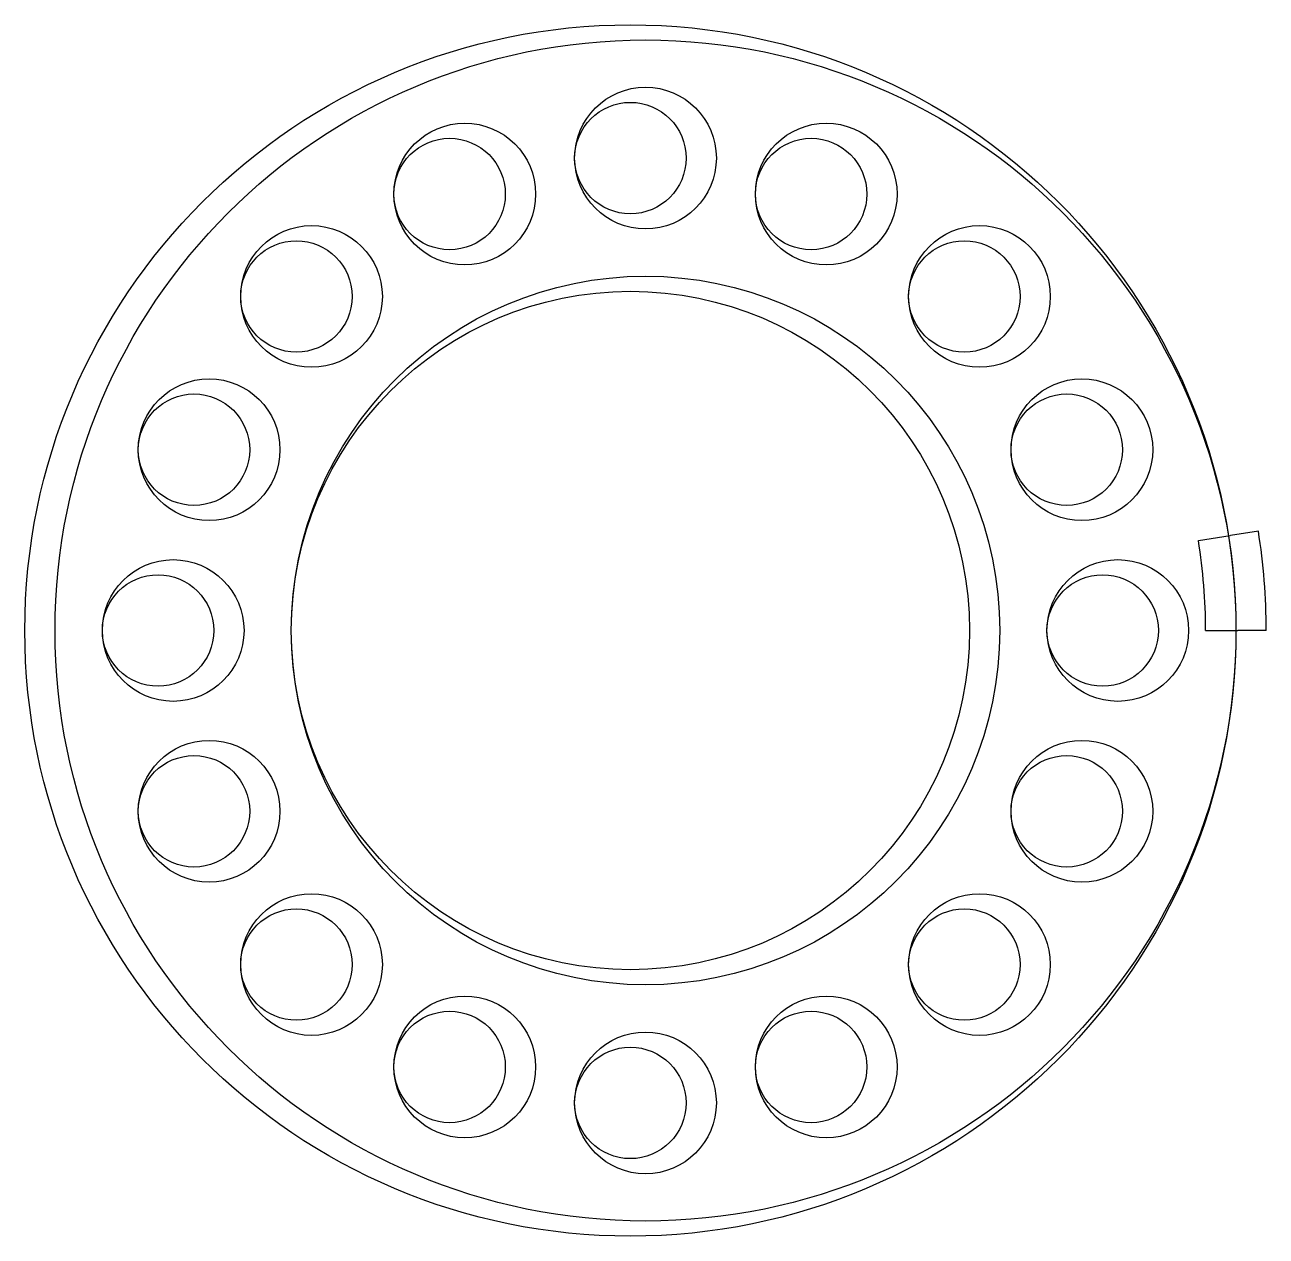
# Model space of a CAD drawing. Header units: metres. Extents: x -40 to 42, y -40 to 40.
import ezdxf

# ---------------------------------------------------------------- set-up
doc = ezdxf.new("R2010")
doc.units = ezdxf.units.M

msp = doc.modelspace()

# ---------------------------------------------------------------- linework, layer by layer
for p, q in [((41.483, 6.57), (39.635, 6.278)), ((42, 0), (40.129, 0))]:
    msp.add_line(p, q)
at = {"color": 4}
for p, q in [((37.521, 5.935), (39.622, 6.277)), ((38, 0), (40.129, 0))]:
    msp.add_line(p, q, dxfattribs=at)
at = {"color": 0}
msp.add_circle((0, 0), 40, dxfattribs=at)
at = {"color": 4}
for centre, radius in [((1, 0), 39), ((1, 31.2), 4.68), ((-10.94, 28.825), 4.68), ((12.94, 28.825), 4.68), ((-21.062, 22.062), 4.68), ((23.062, 22.062), 4.68), ((1, 0), 23.4), ((-27.825, 11.94), 4.68), ((29.825, 11.94), 4.68), ((-30.2, 0), 4.68), ((32.2, 0), 4.68), ((-27.825, -11.94), 4.68), ((29.825, -11.94), 4.68), ((-21.062, -22.062), 4.68), ((23.062, -22.062), 4.68), ((-10.94, -28.825), 4.68), ((12.94, -28.825), 4.68), ((1, -31.2), 4.68)]:
    msp.add_circle(centre, radius, dxfattribs=at)
at = {"color": 6}
for centre in [(0, 31.2), (-11.94, 28.825), (11.94, 28.825), (-22.062, 22.062), (22.062, 22.062), (-28.825, 11.94), (28.825, 11.94), (-31.2, 0), (31.2, 0), (-28.825, -11.94), (28.825, -11.94), (-22.062, -22.062), (22.062, -22.062), (-11.94, -28.825), (11.94, -28.825), (0, -31.2)]:
    msp.add_circle(centre, 3.68, dxfattribs=at)
msp.add_circle((0, 0), 22.4)
msp.add_arc((0, 0), 42, 0, 9)
at = {"color": 4}
msp.add_arc((1, 0), 37, 0, 9.23077, dxfattribs=at)

doc.saveas('drawing.dxf')
